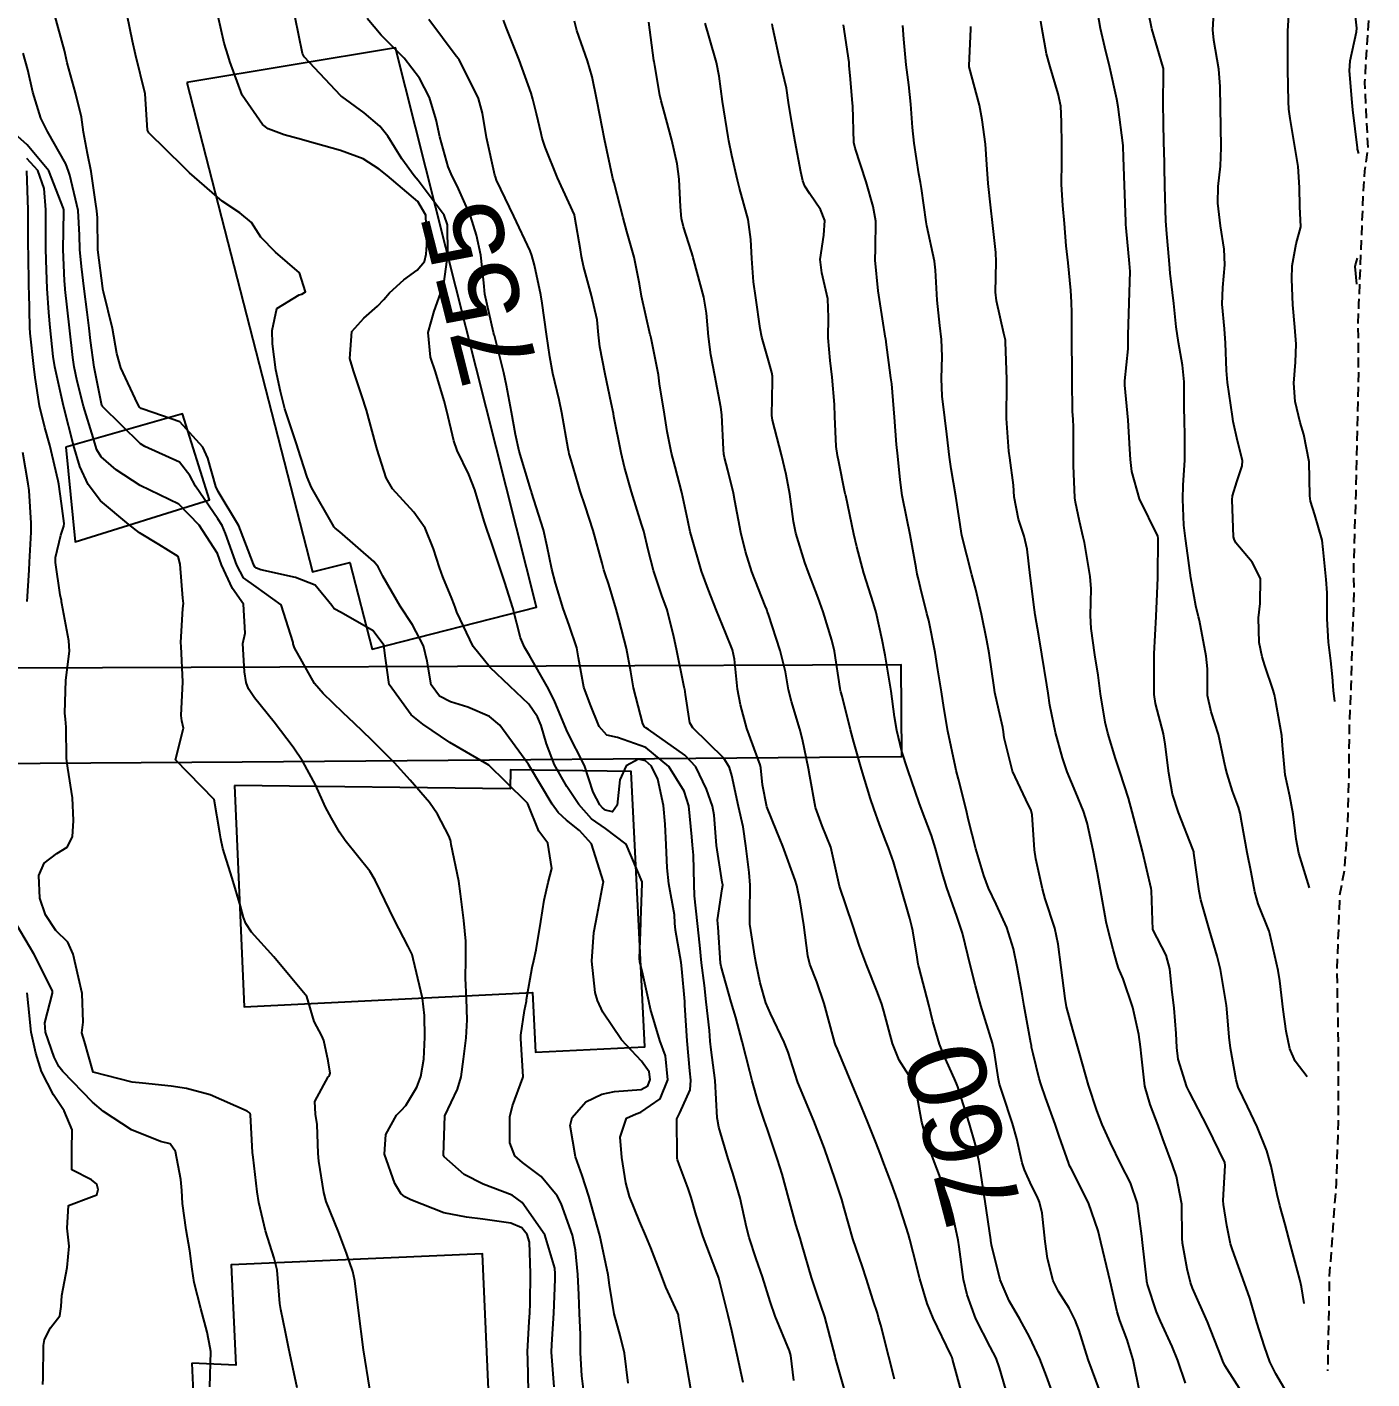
# Model space of a CAD drawing. Header units: metres. Extents: x 318500 to 325275, y 7408834 to 7428799.
# Drawn here: x 321439.9 to 321508.6, y 7409085.5 to 7409154.6 of the extents above; entities that cross this region are included whole.
import ezdxf
from ezdxf.enums import TextEntityAlignment as Align

# ---------------------------------------------------------------- set-up
doc = ezdxf.new("R2010")
doc.units = ezdxf.units.M
doc.header["$MEASUREMENT"] = 0
doc.linetypes.add('DASHED', pattern=[0.75, 0.5, -0.25])
for name, color, linetype in [('Cotas', 45, 'Continuous'), ('Curvas de Nivel 1m', 11, 'Continuous'), ('Curvas de Nivel 5m', 15, 'Continuous'), ('Edificações', 30, 'Continuous'), ('Vias Secundárias', 230, 'Continuous')]:
    doc.layers.add(name, color=color, linetype=linetype)
doc.layers.add('Área', color=255, linetype='DASHED', plot=False)
doc.styles.add('ARIAL', font='arial.ttf')

msp = doc.modelspace()

# ---------------------------------------------------------------- linework, layer by layer
at = {"layer": 'Curvas de Nivel 1m', "flags": 128}
for points, elevation in [([(321505.17, 7409089.38), (321505.038, 7409090.242), (321505.007, 7409090.383), (321504.949, 7409090.618), (321504.481, 7409092.391), (321504.201, 7409093.42), (321503.926, 7409094.4), (321503.795, 7409094.951), (321503.484, 7409096.407), (321503.272, 7409097.182), (321502.776, 7409098.418), (321502.277, 7409099.454), (321501.81, 7409100.433), (321501.696, 7409100.807), (321501.415, 7409102.439), (321501.348, 7409102.998), (321501.219, 7409104.442), (321501.202, 7409104.612), (321500.894, 7409106.445), (321500.727, 7409107.13), (321500.335, 7409108.451), (321499.898, 7409110.003), (321499.808, 7409110.456), (321499.543, 7409112.395), (321499.531, 7409112.459), (321499.482, 7409112.59), (321498.747, 7409114.471), (321498.457, 7409115.413), (321498.269, 7409116.479), (321498.08, 7409117.955), (321497.986, 7409118.484), (321497.583, 7409120.047), (321497.513, 7409120.491), (321497.516, 7409122.399), (321497.518, 7409122.491), (321497.52, 7409122.583), (321497.609, 7409124.49), (321497.612, 7409124.519), (321497.651, 7409125.252), (321497.705, 7409126.454), (321497.704, 7409126.489), (321497.7, 7409126.519), (321497.712, 7409128.49), (321497.692, 7409128.59), (321496.759, 7409130.504), (321496.365, 7409131.886), (321496.301, 7409132.512), (321496.274, 7409133.031), (321496.183, 7409134.514), (321496.015, 7409136.299), (321496.012, 7409136.517), (321496.185, 7409138.154), (321496.182, 7409138.515), (321496.178, 7409138.859), (321496.241, 7409140.514), (321496.28, 7409142.108), (321496.257, 7409142.514), (321496.084, 7409144.341), (321496.072, 7409144.518), (321496.066, 7409144.672), (321495.998, 7409146.519), (321495.951, 7409147.937), (321495.93, 7409148.52), (321495.928, 7409148.553), (321495.67, 7409150.523), (321495.608, 7409150.91), (321495.254, 7409152.528), (321494.988, 7409153.568), (321494.765, 7409154.533), (321494.497, 7409156.102)], 766), ([(321505.45, 7409110.63), (321504.9, 7409112.389), (321504.768, 7409113.113), (321504.61, 7409114.393), (321504.436, 7409115.313), (321504.196, 7409116.4), (321504.065, 7409117.889), (321504.024, 7409118.403), (321503.692, 7409120.305), (321503.676, 7409120.409), (321503.663, 7409120.481), (321503.593, 7409120.714), (321503.171, 7409121.982), (321503.033, 7409122.419), (321502.881, 7409123.161), (321502.848, 7409124.422), (321502.924, 7409125.148), (321502.936, 7409126.421), (321502.515, 7409127.264), (321501.688, 7409128.245), (321501.593, 7409128.441), (321501.572, 7409128.561), (321501.5, 7409130.442), (321501.521, 7409130.644), (321501.734, 7409131.366), (321501.999, 7409132.183), (321502.021, 7409132.436), (321501.976, 7409132.661), (321501.76, 7409133.457), (321501.551, 7409134.442), (321501.515, 7409134.702), (321501.265, 7409136.445), (321501.199, 7409137.057), (321501.154, 7409138.447), (321501.1, 7409139.184), (321500.985, 7409140.449), (321501.018, 7409141.293), (321501.128, 7409142.448), (321501.084, 7409143.257), (321500.903, 7409144.45), (321500.765, 7409145.608), (321500.777, 7409146.452), (321500.897, 7409147.499), (321500.937, 7409148.45), (321500.911, 7409149.515), (321500.899, 7409150.451), (321500.891, 7409151.561), (321500.81, 7409152.452), (321500.558, 7409153.929), (321500.517, 7409154.455), (321500.595, 7409155.922)], 768), ([(321506.74, 7409120.15), (321506.671, 7409120.696), (321506.613, 7409121.408), (321506.538, 7409122.22), (321506.416, 7409123.167), (321506.344, 7409124.373), (321506.346, 7409125.686), (321506.297, 7409126.374), (321506.151, 7409127.91), (321506.085, 7409128.376), (321505.71, 7409129.687), (321505.491, 7409130.383), (321505.465, 7409130.643), (321505.428, 7409132.385), (321505.153, 7409133.779), (321504.976, 7409134.392), (321504.712, 7409135.471), (321504.644, 7409136.397), (321504.727, 7409137.485), (321504.763, 7409138.396), (321504.703, 7409139.261), (321504.601, 7409140.399), (321504.548, 7409141.722), (321504.554, 7409142.4), (321504.764, 7409143.53), (321504.995, 7409144.394), (321504.948, 7409145.423), (321504.937, 7409146.395), (321504.872, 7409147.47), (321504.712, 7409148.399), (321504.453, 7409149.933), (321504.398, 7409150.404), (321504.381, 7409150.792), (321504.342, 7409152.405), (321504.336, 7409154.105), (321504.341, 7409154.405), (321504.444, 7409156.024)], 769), ([(321468.376, 7409084.871), (321468.287, 7409085.698), (321468.222, 7409086.874), (321468.216, 7409087.802), (321468.171, 7409088.875), (321468.131, 7409089.837), (321468.085, 7409090.876), (321467.961, 7409092.116), (321467.805, 7409092.881), (321467.234, 7409094.498), (321467.027, 7409094.893), (321466.211, 7409095.867), (321465.257, 7409096.594), (321464.868, 7409096.924), (321464.598, 7409097.599), (321464.603, 7409098.927), (321464.743, 7409099.481), (321465.275, 7409100.92), (321465.281, 7409100.96), (321465.163, 7409102.922), (321465.164, 7409103.101), (321465.362, 7409104.358), (321465.453, 7409104.834), (321465.464, 7409104.919), (321465.753, 7409106.557), (321465.83, 7409106.914), (321465.946, 7409107.453), (321466.183, 7409108.909), (321466.357, 7409109.985), (321466.567, 7409110.903), (321466.748, 7409111.613), (321466.539, 7409112.904), (321466.085, 7409113.51), (321465.517, 7409114.92), (321465.501, 7409114.955), (321464.406, 7409116.042), (321463.529, 7409116.893), (321463.455, 7409116.941), (321461.546, 7409118.044), (321460.167, 7409118.991), (321459.816, 7409119.25), (321459.565, 7409119.467), (321458.436, 7409121.011), (321458.259, 7409122.355), (321458.164, 7409123.014), (321457.621, 7409123.747), (321455.993, 7409124.687), (321455.637, 7409124.872), (321455.52, 7409125.052), (321454.664, 7409126.079), (321453.654, 7409126.476), (321451.884, 7409126.871), (321451.659, 7409126.956), (321451.575, 7409127.018), (321451.533, 7409127.102), (321451.469, 7409127.297), (321450.765, 7409129.114), (321449.716, 7409130.879), (321449.593, 7409131.132), (321449.175, 7409132.579), (321448.919, 7409133.142), (321447.759, 7409134.426), (321445.877, 7409135.071), (321445.769, 7409135.108), (321445.694, 7409135.181), (321445.581, 7409135.375), (321444.734, 7409137.196), (321444.537, 7409137.928), (321444.307, 7409139.203), (321443.848, 7409141.065), (321443.823, 7409141.21), (321443.816, 7409141.245), (321443.562, 7409143.215), (321443.539, 7409144.858), (321443.515, 7409145.216), (321443.447, 7409145.677), (321443.224, 7409147.221), (321443.028, 7409148.14), (321442.831, 7409149.227), (321442.731, 7409149.992), (321442.427, 7409151.233), (321442.003, 7409152.768), (321441.895, 7409153.242), (321441.855, 7409153.4), (321441.347, 7409155.25)], 751), ([(321470.641, 7409085.31), (321470.466, 7409086.847), (321470.246, 7409087.746), (321469.936, 7409088.852), (321469.7, 7409090.329), (321469.621, 7409090.856), (321469.21, 7409092.86), (321468.637, 7409094.869), (321468.299, 7409095.923), (321467.954, 7409096.88), (321467.689, 7409098.478), (321467.782, 7409098.883), (321468.488, 7409099.687), (321469.308, 7409100.089), (321469.951, 7409100.213), (321471.312, 7409100.326), (321471.649, 7409100.501), (321471.78, 7409100.833), (321471.72, 7409101.23), (321471.329, 7409101.769), (321470.314, 7409102.85), (321469.361, 7409104.269), (321469.079, 7409104.864), (321468.968, 7409105.274), (321468.787, 7409106.869), (321468.892, 7409108.345), (321468.991, 7409108.866), (321469.06, 7409109.231), (321469.38, 7409110.861), (321469.381, 7409110.931), (321468.784, 7409112.87), (321468.157, 7409113.55), (321467.492, 7409114.084), (321467.066, 7409114.467), (321466.768, 7409114.901), (321465.602, 7409116.846), (321465.562, 7409116.92), (321465.531, 7409116.976), (321464.091, 7409118.935), (321463.564, 7409119.369), (321462.457, 7409119.845), (321461.571, 7409120.118), (321461.015, 7409120.419), (321460.594, 7409120.985), (321460.386, 7409122.201), (321460.199, 7409122.991), (321459.626, 7409124.052), (321459.011, 7409125.006), (321458.126, 7409126.545), (321457.876, 7409127.018), (321457.664, 7409127.297), (321455.923, 7409128.81), (321455.689, 7409128.998), (321455.639, 7409129.051), (321455.543, 7409129.202), (321454.474, 7409131.069), (321454.248, 7409131.595), (321453.785, 7409133.079), (321453.742, 7409133.208), (321453.122, 7409135.086), (321452.899, 7409135.973), (321452.656, 7409137.091), (321452.49, 7409138.416), (321452.459, 7409139.094), (321452.709, 7409140.219), (321453.847, 7409140.912), (321453.974, 7409140.952), (321454.174, 7409141.075), (321453.864, 7409142.045), (321452.641, 7409143.092), (321451.888, 7409143.87), (321451.409, 7409144.621), (321450.82, 7409145.116), (321449.909, 7409145.701), (321448.246, 7409147.155), (321447.935, 7409147.466), (321446.174, 7409149.187), (321446.103, 7409149.329), (321445.98, 7409151.19), (321445.481, 7409153.195), (321445.34, 7409153.877), (321445.054, 7409155.2)], 752), ([(321473.885, 7409084.798), (321473.625, 7409086.3), (321473.541, 7409086.804), (321473.225, 7409088.743), (321473.212, 7409088.809), (321473.198, 7409088.847), (321473.161, 7409088.922), (321472.567, 7409090.212), (321472.352, 7409090.822), (321471.803, 7409092.229), (321471.55, 7409092.835), (321471.221, 7409093.6), (321470.725, 7409094.845), (321470.535, 7409095.559), (321470.327, 7409096.849), (321470.235, 7409097.891), (321470.567, 7409098.847), (321471.057, 7409099.079), (321471.295, 7409099.158), (321472.28, 7409099.85), (321472.668, 7409100.82), (321472.548, 7409102.038), (321472.264, 7409102.826), (321471.782, 7409104.416), (321471.7, 7409104.835), (321471.39, 7409106.206), (321471.239, 7409106.842), (321471.23, 7409107.014), (321471.294, 7409108.841), (321471.296, 7409108.967), (321471.364, 7409110.841), (321471.358, 7409110.935), (321470.551, 7409112.849), (321469.488, 7409113.659), (321468.771, 7409114.149), (321468.123, 7409114.881), (321467.514, 7409115.792), (321466.885, 7409116.9), (321466.476, 7409117.976), (321466.2, 7409118.91), (321466.012, 7409119.36), (321465.571, 7409120.001), (321464.608, 7409120.93), (321463.594, 7409121.871), (321462.726, 7409122.953), (321461.899, 7409124.703), (321461.812, 7409124.967), (321461.769, 7409125.096), (321461.644, 7409125.41), (321461.185, 7409126.506), (321461.009, 7409126.98), (321460.712, 7409127.947), (321460.288, 7409128.991), (321459.702, 7409129.81), (321458.612, 7409131.011), (321458.284, 7409131.573), (321457.827, 7409133.019), (321457.745, 7409133.326), (321457.289, 7409135.027), (321457.052, 7409135.76), (321456.617, 7409137.038), (321456.439, 7409137.673), (321456.536, 7409139.039), (321457.141, 7409139.72), (321457.84, 7409140.332), (321458.176, 7409140.686), (321458.462, 7409141.014), (321459.184, 7409141.683), (321459.868, 7409142.184), (321460.245, 7409142.624), (321460.325, 7409142.993), (321460.358, 7409143.467), (321460.314, 7409144.994), (321459.91, 7409145.687), (321458.336, 7409147.016), (321457.935, 7409147.342), (321457.108, 7409147.867), (321455.949, 7409148.298), (321454.261, 7409148.769), (321453.957, 7409148.854), (321453.083, 7409149.093), (321452.259, 7409149.402), (321451.965, 7409149.621), (321450.935, 7409151.12), (321450.298, 7409152.834), (321450.214, 7409153.128), (321450.02, 7409153.772), (321449.702, 7409155.135)], 753), ([(321476.519, 7409085.355), (321476.215, 7409086.769), (321475.939, 7409087.981), (321475.754, 7409088.774), (321475.276, 7409090.682), (321475.246, 7409090.779), (321475.183, 7409090.954), (321474.477, 7409092.791), (321474.122, 7409093.902), (321473.861, 7409094.801), (321473.706, 7409095.265), (321473.257, 7409096.492), (321473.171, 7409096.723), (321473.155, 7409096.812), (321473.154, 7409096.92), (321473.134, 7409098.812), (321473.183, 7409098.921), (321473.295, 7409099.12), (321473.809, 7409100.306), (321473.853, 7409100.802), (321473.803, 7409101.281), (321473.667, 7409102.805), (321473.549, 7409104.625), (321473.539, 7409104.807), (321473.395, 7409106.492), (321473.355, 7409106.811), (321473.063, 7409108.462), (321473.04, 7409108.816), (321473.007, 7409109.236), (321472.729, 7409110.821), (321472.633, 7409111.652), (321472.583, 7409112.823), (321472.54, 7409113.874), (321472.447, 7409114.826), (321472.172, 7409116.179), (321471.847, 7409116.835), (321471.534, 7409117.111), (321471.176, 7409117.203), (321470.548, 7409116.85), (321470.226, 7409116.147), (321470.082, 7409114.854), (321469.852, 7409114.501), (321469.497, 7409114.597), (321469.341, 7409114.705), (321469.2, 7409114.864), (321468.865, 7409115.515), (321468.412, 7409116.877), (321467.555, 7409118.582), (321467.417, 7409118.892), (321466.875, 7409120.203), (321466.518, 7409120.906), (321465.604, 7409122.493), (321465.347, 7409122.923), (321465.142, 7409123.4), (321464.751, 7409124.929), (321464.356, 7409126.23), (321464.116, 7409126.935), (321463.679, 7409128.209), (321463.425, 7409128.944), (321463.295, 7409129.347), (321462.819, 7409130.954), (321462.508, 7409131.738), (321461.918, 7409132.967), (321461.747, 7409133.466), (321461.388, 7409134.976), (321461.255, 7409135.501), (321460.815, 7409136.985), (321460.555, 7409137.736), (321460.432, 7409138.991), (321460.744, 7409140.078), (321461.056, 7409140.982), (321461.245, 7409141.593), (321461.436, 7409142.977), (321461.416, 7409144.498), (321461.244, 7409144.98), (321459.926, 7409146.755), (321459.716, 7409147.002), (321459.088, 7409147.864), (321458.382, 7409149.016), (321457.965, 7409149.528), (321457.162, 7409150.222), (321456.028, 7409151.049), (321455.981, 7409151.091), (321454.109, 7409153.079), (321454.013, 7409153.251), (321453.638, 7409155.086)], 754), ([(321481.789, 7409084.693), (321481.24, 7409086.588), (321481.213, 7409086.699), (321481.135, 7409087.024), (321480.693, 7409088.707), (321480.309, 7409089.851), (321480.014, 7409090.717), (321479.517, 7409092.414), (321479.426, 7409092.727), (321479.22, 7409093.415), (321478.852, 7409094.736), (321478.507, 7409095.996), (321478.279, 7409096.745), (321477.757, 7409098.279), (321477.588, 7409098.756), (321477.303, 7409099.629), (321476.977, 7409100.763), (321476.855, 7409101.235), (321476.464, 7409102.769), (321476.139, 7409103.991), (321475.912, 7409104.775), (321475.397, 7409106.597), (321475.372, 7409106.78), (321475.242, 7409108.607), (321475.223, 7409108.783), (321475.219, 7409108.987), (321475.447, 7409110.57), (321475.477, 7409110.752), (321475.477, 7409110.78), (321475.452, 7409110.909), (321475.155, 7409112.785), (321475.035, 7409114.327), (321474.951, 7409114.788), (321474.644, 7409115.663), (321474.103, 7409116.801), (321473.539, 7409117.407), (321471.682, 7409118.714), (321471.559, 7409118.789), (321471.491, 7409118.841), (321471.402, 7409119.001), (321470.927, 7409120.847), (321470.791, 7409121.649), (321470.57, 7409122.85), (321470.194, 7409124.292), (321470.03, 7409124.856), (321469.653, 7409126.116), (321469.467, 7409126.672), (321469.412, 7409126.864), (321469.327, 7409127.203), (321468.861, 7409128.872), (321468.449, 7409130.139), (321468.201, 7409130.883), (321468.092, 7409131.253), (321467.736, 7409132.467), (321467.641, 7409132.794), (321467.614, 7409132.892), (321467.58, 7409133.055), (321467.265, 7409134.898), (321467.123, 7409135.556), (321466.798, 7409136.905), (321466.649, 7409137.748), (321466.486, 7409138.91), (321466.256, 7409140.501), (321466.193, 7409140.915), (321465.873, 7409142.434), (321465.737, 7409142.921), (321465.643, 7409143.162), (321464.814, 7409144.931), (321463.927, 7409146.773), (321463.867, 7409146.941), (321463.836, 7409147.037), (321463.407, 7409148.948), (321463.213, 7409150.192), (321463.002, 7409150.955), (321462.009, 7409152.933), (321461.981, 7409152.97), (321461.866, 7409153.118), (321460.476, 7409154.993)], 756), ([(321484.254, 7409085.522), (321483.959, 7409086.668), (321483.552, 7409088.276), (321483.439, 7409088.676), (321483.376, 7409088.89), (321483.169, 7409089.547), (321482.811, 7409090.684), (321482.612, 7409091.262), (321482.117, 7409092.691), (321481.674, 7409094.255), (321481.553, 7409094.697), (321481.249, 7409095.612), (321480.976, 7409096.423), (321480.88, 7409096.706), (321480.674, 7409097.304), (321480.13, 7409098.717), (321479.319, 7409100.678), (321479.298, 7409100.73), (321478.825, 7409102.227), (321478.621, 7409102.741), (321477.913, 7409104.201), (321477.673, 7409104.755), (321477.385, 7409105.765), (321477.181, 7409106.762), (321477.134, 7409107.031), (321476.865, 7409108.766), (321476.858, 7409109.336), (321476.886, 7409110.766), (321476.826, 7409111.4), (321476.666, 7409112.768), (321476.527, 7409113.732), (321476.29, 7409114.772), (321475.942, 7409116.357), (321475.826, 7409116.777), (321475.537, 7409117.24), (321473.945, 7409118.804), (321473.803, 7409119.047), (321473.577, 7409120.495), (321473.538, 7409120.769), (321473.528, 7409120.811), (321473.516, 7409120.876), (321473.115, 7409122.817), (321472.985, 7409123.454), (321472.636, 7409124.825), (321472.374, 7409125.556), (321471.941, 7409126.836), (321471.676, 7409127.887), (321471.446, 7409128.842), (321471.337, 7409129.202), (321470.82, 7409130.849), (321470.468, 7409132.118), (321470.294, 7409132.854), (321469.923, 7409134.703), (321469.893, 7409134.859), (321469.778, 7409135.404), (321469.467, 7409136.865), (321469.207, 7409138.262), (321469.14, 7409138.87), (321469.063, 7409139.64), (321468.783, 7409140.876), (321468.364, 7409142.391), (321468.263, 7409142.884), (321468.208, 7409143.21), (321467.932, 7409144.89), (321467.902, 7409144.998), (321467.036, 7409146.903), (321466.406, 7409148.46), (321466.259, 7409148.916), (321466.201, 7409149.155), (321465.972, 7409150.162), (321465.781, 7409150.922), (321465.694, 7409151.213), (321465.083, 7409152.929), (321464.443, 7409154.535), (321464.279, 7409154.946)], 757), ([(321487.734, 7409084.614), (321487.209, 7409086.539), (321487.19, 7409086.619), (321487.132, 7409086.761), (321486.222, 7409088.634), (321485.92, 7409089.391), (321485.548, 7409090.644), (321485.2, 7409091.99), (321485.034, 7409092.653), (321484.964, 7409092.903), (321484.412, 7409094.662), (321484.104, 7409095.523), (321483.653, 7409096.674), (321483.546, 7409096.958), (321483.275, 7409097.668), (321482.872, 7409098.684), (321482.559, 7409099.43), (321482.032, 7409100.693), (321481.337, 7409102.375), (321481.245, 7409102.607), (321481.21, 7409102.702), (321481.16, 7409102.885), (321480.658, 7409104.711), (321480.279, 7409105.825), (321479.934, 7409106.722), (321479.826, 7409107.145), (321479.62, 7409108.727), (321479.438, 7409109.899), (321479.265, 7409110.733), (321479.182, 7409111.006), (321478.55, 7409112.744), (321478.242, 7409113.504), (321477.733, 7409114.756), (321477.517, 7409115.885), (321477.426, 7409116.761), (321477.393, 7409116.901), (321476.712, 7409118.768), (321476.38, 7409119.964), (321476.235, 7409120.773), (321476.071, 7409122.307), (321475.972, 7409122.776), (321475.623, 7409123.669), (321475.157, 7409124.787), (321474.735, 7409125.878), (321474.402, 7409126.799), (321473.858, 7409128.637), (321473.817, 7409128.808), (321473.699, 7409129.393), (321473.39, 7409130.815), (321473.048, 7409132.135), (321472.866, 7409132.823), (321472.644, 7409133.94), (321472.5, 7409134.829), (321472.257, 7409136.37), (321472.19, 7409136.834), (321472.134, 7409137.166), (321471.819, 7409138.702), (321471.791, 7409138.84), (321471.778, 7409138.883), (321471.326, 7409140.845), (321471.219, 7409141.487), (321470.949, 7409142.849), (321470.586, 7409144.16), (321470.396, 7409144.855), (321469.927, 7409146.643), (321469.872, 7409146.861), (321469.85, 7409146.942), (321469.441, 7409148.868), (321469.194, 7409150.093), (321469.049, 7409150.874), (321468.811, 7409152.064), (321468.58, 7409152.881), (321468.033, 7409154.421), (321467.903, 7409154.892)], 758), ([(321505.33, 7409100.96), (321504.714, 7409101.763), (321504.434, 7409102.394), (321504.249, 7409103.292), (321504.109, 7409104.399), (321503.925, 7409105.869), (321503.84, 7409106.403), (321503.428, 7409108.279), (321503.387, 7409108.411), (321502.822, 7409109.797), (321502.662, 7409110.422), (321502.474, 7409111.416), (321502.267, 7409112.428), (321501.996, 7409113.939), (321501.905, 7409114.434), (321501.815, 7409114.738), (321501.521, 7409115.564), (321501.233, 7409116.443), (321501.14, 7409116.84), (321500.795, 7409118.448), (321500.417, 7409119.612), (321500.242, 7409120.453), (321500.244, 7409121.813), (321500.172, 7409122.454), (321499.821, 7409124.274), (321499.781, 7409124.459), (321499.648, 7409125.026), (321499.379, 7409126.464), (321499.189, 7409127.971), (321499.12, 7409128.469), (321499.023, 7409129.148), (321498.968, 7409130.471), (321499.001, 7409131.201), (321499.075, 7409132.47), (321499.083, 7409133.79), (321499.058, 7409134.471), (321499.048, 7409135.204), (321499.041, 7409136.471), (321498.953, 7409137.333), (321498.749, 7409138.476), (321498.642, 7409139.282), (321498.517, 7409140.48), (321498.336, 7409142.02), (321498.295, 7409142.484), (321498.15, 7409144.243), (321498.123, 7409144.487), (321498.105, 7409144.681), (321498.064, 7409146.488), (321498.015, 7409148.433), (321498.013, 7409148.489), (321497.981, 7409149.907), (321497.975, 7409150.49), (321497.984, 7409152.464), (321497.983, 7409152.49), (321497.969, 7409152.532), (321497.399, 7409154.5), (321497.219, 7409155.336)], 767), ([(321490.052, 7409084.586), (321489.614, 7409086.101), (321489.447, 7409086.595), (321489.138, 7409087.164), (321488.398, 7409088.608), (321487.962, 7409089.822), (321487.778, 7409090.614), (321487.547, 7409092.275), (321487.498, 7409092.617), (321487.229, 7409093.901), (321487.019, 7409094.623), (321486.547, 7409095.924), (321486.277, 7409096.635), (321486.009, 7409097.376), (321485.652, 7409098.645), (321485.317, 7409100.445), (321485.235, 7409100.651), (321484.483, 7409101.814), (321484.151, 7409102.668), (321483.711, 7409104.328), (321483.6, 7409104.677), (321483.379, 7409105.281), (321482.815, 7409106.686), (321482.459, 7409107.64), (321482.129, 7409108.693), (321481.45, 7409110.7), (321481.003, 7409112.707), (321480.565, 7409113.789), (321480.221, 7409114.719), (321479.921, 7409116.327), (321479.855, 7409116.725), (321479.552, 7409118.207), (321479.421, 7409118.732), (321478.982, 7409120.147), (321478.841, 7409120.741), (321478.681, 7409121.656), (321478.413, 7409122.748), (321477.808, 7409124.587), (321477.751, 7409124.758), (321477.723, 7409124.841), (321477.643, 7409125.024), (321476.959, 7409126.767), (321476.634, 7409127.812), (321476.4, 7409128.773), (321476.089, 7409130.402), (321476.021, 7409130.777), (321475.732, 7409131.962), (321475.571, 7409132.615), (321475.536, 7409132.783), (321475.509, 7409133.018), (321475.424, 7409134.785), (321475.382, 7409135.18), (321475.074, 7409136.791), (321474.873, 7409137.856), (321474.756, 7409138.796), (321474.657, 7409139.979), (321474.52, 7409140.8), (321473.999, 7409142.687), (321473.974, 7409142.809), (321473.958, 7409142.886), (321473.883, 7409143.114), (321473.472, 7409144.393), (321473.378, 7409144.818), (321473.32, 7409145.408), (321473.248, 7409146.82), (321473.148, 7409147.616), (321472.884, 7409148.826), (321472.476, 7409150.339), (321472.33, 7409150.835), (321472.268, 7409151.111), (321472.008, 7409152.636), (321471.973, 7409152.84), (321471.965, 7409152.886), (321471.711, 7409154.843)], 759), ([(321494.749, 7409084.88), (321494.15, 7409086.53), (321493.684, 7409088.003), (321493.485, 7409088.537), (321493.166, 7409089.152), (321492.63, 7409090.004), (321492.362, 7409090.552), (321492.071, 7409091.683), (321491.954, 7409092.559), (321491.787, 7409094.006), (321491.649, 7409094.564), (321491.529, 7409094.852), (321491.248, 7409095.416), (321490.888, 7409096.207), (321490.777, 7409096.577), (321490.494, 7409097.797), (321490.276, 7409098.585), (321489.774, 7409100.133), (321489.621, 7409100.595), (321489.565, 7409100.839), (321489.337, 7409102.297), (321489.281, 7409102.601), (321489.259, 7409102.683), (321488.668, 7409104.607), (321488.383, 7409105.612), (321488.136, 7409106.613), (321487.724, 7409108.31), (321487.629, 7409108.618), (321487.428, 7409109.168), (321486.928, 7409110.628), (321486.691, 7409111.402), (321486.34, 7409112.637), (321486.136, 7409113.29), (321485.622, 7409114.648), (321485.505, 7409114.969), (321484.927, 7409116.659), (321484.626, 7409117.582), (321484.363, 7409118.668), (321484.259, 7409119.362), (321484.074, 7409120.673), (321483.777, 7409122.508), (321483.745, 7409122.678), (321483.619, 7409123.288), (321483.319, 7409124.683), (321483.183, 7409125.146), (321482.692, 7409126.69), (321482.323, 7409128.051), (321482.181, 7409128.695), (321481.758, 7409130.661), (321481.75, 7409130.7), (321481.721, 7409130.837), (321481.411, 7409132.379), (321481.345, 7409132.706), (321481.279, 7409133.175), (321481.206, 7409134.708), (321481.18, 7409135.308), (321481.068, 7409136.711), (321480.964, 7409137.561), (321480.871, 7409138.714), (321480.882, 7409139.756), (321480.839, 7409140.715), (321480.542, 7409142.048), (321480.459, 7409142.721), (321480.647, 7409143.971), (321480.694, 7409144.718), (321480.478, 7409145.284), (321479.924, 7409146.086), (321479.663, 7409146.47), (321479.562, 7409146.736), (321479.465, 7409147.209), (321479.182, 7409148.742), (321479.012, 7409149.707), (321478.843, 7409150.747), (321478.727, 7409151.479), (321478.431, 7409152.754), (321478.037, 7409154.554), (321478, 7409154.76)], 761), ([(321496.775, 7409084.825), (321496.441, 7409086.5), (321496.129, 7409087.522), (321495.753, 7409088.511), (321495.615, 7409088.963), (321495.266, 7409090.519), (321495.185, 7409090.88), (321494.791, 7409092.524), (321494.647, 7409093.098), (321494.162, 7409094.531), (321493.258, 7409096.321), (321493.179, 7409096.461), (321493.146, 7409096.542), (321492.669, 7409097.937), (321492.459, 7409098.552), (321491.969, 7409099.902), (321491.736, 7409100.564), (321491.643, 7409100.885), (321491.336, 7409102.142), (321491.256, 7409102.489), (321491.242, 7409102.571), (321491.214, 7409102.7), (321490.879, 7409104.577), (321490.768, 7409105.19), (321490.519, 7409106.583), (321490.329, 7409107.506), (321489.99, 7409108.591), (321489.438, 7409109.78), (321489.056, 7409110.604), (321488.818, 7409111.248), (321488.402, 7409112.611), (321488.025, 7409114.084), (321487.903, 7409114.616), (321487.523, 7409116.166), (321487.404, 7409116.622), (321487.363, 7409116.793), (321486.968, 7409118.629), (321486.767, 7409119.827), (321486.649, 7409120.634), (321486.47, 7409121.764), (321486.333, 7409122.639), (321485.996, 7409124.283), (321485.897, 7409124.646), (321485.847, 7409124.852), (321485.65, 7409125.665), (321485.466, 7409126.461), (321485.416, 7409126.654), (321485.356, 7409126.963), (321485.055, 7409128.66), (321484.876, 7409129.488), (321484.634, 7409130.666), (321484.532, 7409131.468), (321484.42, 7409132.67), (321484.361, 7409133.276), (321484.247, 7409134.673), (321484.108, 7409136.363), (321484.071, 7409136.676), (321483.827, 7409138.497), (321483.803, 7409138.68), (321483.799, 7409138.711), (321483.49, 7409140.684), (321483.424, 7409141.116), (321483.264, 7409142.686), (321483.286, 7409143.29), (321483.297, 7409144.686), (321483.166, 7409145.439), (321482.799, 7409146.691), (321482.243, 7409148.41), (321482.182, 7409148.698), (321482.118, 7409150.568), (321482.11, 7409150.699), (321482.002, 7409151.945), (321481.939, 7409152.631), (321481.936, 7409152.701), (321481.93, 7409152.782), (321481.641, 7409154.706)], 762), ([(321499.113, 7409085.316), (321498.72, 7409086.466), (321498.424, 7409087.188), (321497.831, 7409088.48), (321497.637, 7409088.955), (321497.179, 7409090.358), (321497.149, 7409090.46), (321497.142, 7409090.491), (321497.135, 7409090.537), (321496.913, 7409092.494), (321496.877, 7409092.833), (321496.657, 7409094.499), (321496.299, 7409095.553), (321495.818, 7409096.512), (321495.276, 7409097.587), (321494.856, 7409098.524), (321494.585, 7409099.243), (321494.163, 7409100.532), (321493.699, 7409102.174), (321493.599, 7409102.537), (321493.352, 7409103.371), (321493.038, 7409104.545), (321492.961, 7409104.962), (321492.758, 7409106.55), (321492.612, 7409107.752), (321492.432, 7409108.555), (321491.94, 7409110.065), (321491.803, 7409110.565), (321491.473, 7409112.099), (321491.4, 7409112.571), (321491.28, 7409114.356), (321491.238, 7409114.574), (321490.96, 7409115.127), (321490.269, 7409116.589), (321489.858, 7409118.293), (321489.815, 7409118.596), (321489.778, 7409118.812), (321489.571, 7409119.698), (321489.372, 7409120.602), (321489.333, 7409120.853), (321489.082, 7409122.605), (321488.965, 7409123.262), (321488.695, 7409124.609), (321488.399, 7409125.866), (321488.208, 7409126.615), (321487.69, 7409128.62), (321487.385, 7409130.625), (321487.142, 7409132.03), (321487.061, 7409132.63), (321486.93, 7409133.801), (321486.82, 7409134.634), (321486.688, 7409135.734), (321486.659, 7409136.637), (321486.686, 7409137.768), (321486.652, 7409138.638), (321486.558, 7409139.36), (321486.428, 7409140.641), (321486.344, 7409142.172), (321486.29, 7409142.644), (321485.907, 7409144.442), (321485.87, 7409144.651), (321485.627, 7409146.354), (321485.578, 7409146.655), (321485.492, 7409147.101), (321485.25, 7409148.661), (321485.173, 7409149.461), (321485.087, 7409150.664), (321484.976, 7409151.642), (321484.853, 7409152.667), (321484.726, 7409153.973), (321484.674, 7409154.67)], 763), ([(321502.262, 7409084.423), (321501.127, 7409086.213), (321501.019, 7409086.441), (321500.949, 7409086.625), (321500.235, 7409088.449), (321499.473, 7409090.161), (321499.361, 7409090.458), (321499.19, 7409091.157), (321498.965, 7409092.464), (321498.95, 7409092.728), (321498.925, 7409094.465), (321498.661, 7409095.876), (321498.457, 7409096.472), (321497.955, 7409097.804), (321497.711, 7409098.484), (321497.306, 7409099.554), (321497.032, 7409100.494), (321496.866, 7409102.027), (321496.822, 7409102.498), (321496.723, 7409103.126), (321496.416, 7409104.504), (321495.934, 7409105.969), (321495.699, 7409106.516), (321495.618, 7409106.733), (321495.41, 7409107.478), (321495.138, 7409108.523), (321495.059, 7409108.89), (321494.773, 7409110.527), (321494.612, 7409111.38), (321494.39, 7409112.531), (321494.084, 7409113.944), (321493.904, 7409114.536), (321493.514, 7409115.489), (321493.068, 7409116.547), (321492.826, 7409117.266), (321492.468, 7409118.556), (321492.179, 7409119.963), (321492.095, 7409120.562), (321492.032, 7409121.001), (321491.78, 7409122.567), (321491.624, 7409123.504), (321491.439, 7409124.573), (321491.396, 7409124.821), (321491.172, 7409126.577), (321491.032, 7409127.929), (321490.876, 7409128.582), (321490.578, 7409129.462), (321490.367, 7409130.59), (321490.326, 7409131.188), (321490.147, 7409132.594), (321490.092, 7409132.933), (321489.965, 7409134.597), (321489.99, 7409136.404), (321489.993, 7409136.597), (321489.918, 7409138.51), (321489.915, 7409138.599), (321489.909, 7409138.677), (321489.833, 7409138.935), (321489.46, 7409140.604), (321489.415, 7409141.046), (321489.44, 7409142.604), (321489.418, 7409143.074), (321489.257, 7409144.607), (321489.169, 7409145.356), (321489.036, 7409146.609), (321488.974, 7409147.58), (321488.9, 7409148.611), (321488.735, 7409149.856), (321488.59, 7409150.614), (321488.069, 7409152.56), (321488.063, 7409152.619), (321488.153, 7409154.505), (321488.149, 7409154.619)], 764), ([(321465.563, 7409084.913), (321465.516, 7409086.522), (321465.51, 7409086.914), (321465.593, 7409088.474), (321465.619, 7409088.913), (321465.64, 7409089.388), (321465.665, 7409090.913), (321465.604, 7409092.514), (321465.496, 7409092.916), (321465.215, 7409093.252), (321464.662, 7409093.482), (321463.221, 7409093.692), (321462.386, 7409093.79), (321461.226, 7409094.019), (321459.556, 7409094.674), (321459.237, 7409094.83), (321459.033, 7409095.002), (321458.731, 7409095.519), (321458.205, 7409097.011), (321458.266, 7409098.019), (321458.812, 7409099.005), (321459.056, 7409099.24), (321459.297, 7409099.5), (321459.862, 7409100.442), (321460.058, 7409100.989), (321460.22, 7409101.877), (321460.272, 7409102.986), (321460.247, 7409104.096), (321460.152, 7409104.988), (321459.749, 7409106.64), (321459.67, 7409106.996), (321459.613, 7409107.208), (321459.406, 7409107.625), (321458.692, 7409109.007), (321457.977, 7409110.479), (321457.72, 7409111.017), (321457.457, 7409111.466), (321456.2, 7409113.039), (321455.899, 7409113.458), (321455.491, 7409114.189), (321455.19, 7409114.747), (321455.047, 7409115.057), (321454.684, 7409115.891), (321454.036, 7409117.072), (321453.541, 7409117.804), (321452.568, 7409119.09), (321451.572, 7409120.326), (321451.257, 7409120.785), (321451.146, 7409121.107), (321451.047, 7409121.649), (321450.969, 7409123.11), (321451.092, 7409123.634), (321451.004, 7409125.11), (321450.445, 7409125.915), (321449.885, 7409127.127), (321449.669, 7409127.698), (321448.741, 7409129.144), (321447.706, 7409130.215), (321445.72, 7409131.18), (321444.5, 7409131.971), (321443.734, 7409132.646), (321443.52, 7409132.996), (321443.45, 7409133.214), (321443.33, 7409133.633), (321442.839, 7409135.224), (321442.505, 7409136.513), (321442.363, 7409137.232), (321442.292, 7409137.719), (321442.114, 7409139.236), (321441.895, 7409141.194), (321441.892, 7409141.239), (321441.856, 7409141.632), (321441.786, 7409143.241), (321441.827, 7409145.169), (321441.827, 7409145.241), (321441.815, 7409145.327), (321441.055, 7409147.253), (321439.95, 7409148.575), (321439.179, 7409149.278)], 749), ([(321457.463, 7409085.016), (321457.13, 7409087.02), (321456.88, 7409089.024), (321456.695, 7409090.547), (321456.59, 7409091.029), (321456.271, 7409091.956), (321455.849, 7409093.04), (321455.233, 7409094.592), (321455.102, 7409095.052), (321454.853, 7409096.653), (321454.82, 7409097.057), (321454.76, 7409098.536), (321454.688, 7409099.059), (321454.648, 7409099.712), (321455.319, 7409100.961), (321455.361, 7409101.008), (321455.396, 7409101.049), (321455.424, 7409101.152), (321455.327, 7409101.778), (321455.101, 7409102.817), (321454.999, 7409103.055), (321454.62, 7409103.792), (321454.239, 7409105.067), (321453.385, 7409106.096), (321452.55, 7409107.089), (321451.412, 7409108.349), (321451.117, 7409108.804), (321451.007, 7409109.106), (321450.847, 7409109.69), (321450.423, 7409111.115), (321449.956, 7409112.639), (321449.843, 7409113.125), (321449.792, 7409113.434), (321449.5, 7409115.13), (321447.53, 7409117.16), (321447.931, 7409118.778), (321447.853, 7409119.156), (321447.826, 7409119.42), (321447.909, 7409121.155), (321447.812, 7409122.951), (321447.801, 7409123.157), (321447.906, 7409124.886), (321447.932, 7409125.156), (321447.911, 7409125.425), (321447.769, 7409127.158), (321447.666, 7409127.549), (321446.675, 7409128.17), (321445.684, 7409128.754), (321445.14, 7409129.188), (321443.708, 7409130.392), (321443.065, 7409131.22), (321442.643, 7409132.14), (321442.328, 7409133.231), (321441.828, 7409135.18), (321441.812, 7409135.239), (321441.772, 7409135.402), (321441.361, 7409137.244), (321441.276, 7409137.774), (321441.122, 7409139.247), (321441.06, 7409140.019), (321440.983, 7409141.249), (321440.936, 7409142.182), (321440.901, 7409143.255), (321440.911, 7409144.275), (321440.914, 7409145.255), (321440.819, 7409146.354), (321440.496, 7409147.262), (321439.939, 7409147.881)], 748), ([(321453.738, 7409085.07), (321453.373, 7409086.829), (321453.324, 7409087.077), (321453.143, 7409087.928), (321452.902, 7409089.083), (321452.86, 7409089.386), (321452.726, 7409091.085), (321452.574, 7409091.702), (321452.123, 7409093.091), (321451.782, 7409094.545), (321451.698, 7409095.095), (321451.489, 7409096.866), (321451.469, 7409097.098), (321451.364, 7409099.024), (321451.34, 7409099.1), (321451.291, 7409099.149), (321451.189, 7409099.204), (321449.304, 7409100.048), (321448.09, 7409100.367), (321447.31, 7409100.493), (321445.848, 7409100.639), (321445.313, 7409100.7), (321443.32, 7409101.21), (321442.883, 7409102.764), (321442.753, 7409103.219), (321442.808, 7409103.759), (321442.77, 7409105.219), (321442.568, 7409106.036), (321442.31, 7409107.226), (321442.028, 7409107.852), (321441.412, 7409108.438), (321440.89, 7409109.245), (321440.595, 7409110.086), (321440.547, 7409111.249), (321440.831, 7409111.874), (321441.467, 7409112.381), (321442, 7409112.704), (321442.263, 7409113.228), (321442.321, 7409114.06), (321442.276, 7409115.228), (321442.027, 7409116.728), (321441.96, 7409117.234), (321441.949, 7409118.839), (321441.911, 7409119.235), (321441.87, 7409119.543), (321441.936, 7409121.235), (321442.118, 7409122.717), (321442.086, 7409123.233), (321441.721, 7409125.156), (321441.713, 7409125.239), (321441.7, 7409125.299), (321441.643, 7409125.588), (321441.401, 7409127.243), (321441.41, 7409127.496), (321441.681, 7409128.645), (321441.832, 7409129.094), (321441.851, 7409129.238), (321441.705, 7409130.266), (321441.574, 7409131.241), (321441.543, 7409131.421), (321441.107, 7409133.246), (321440.856, 7409134.147), (321440.582, 7409135.252), (321440.358, 7409136.688), (321440.289, 7409137.255), (321440.114, 7409138.96), (321440.097, 7409139.257), (321440.05, 7409141.055), (321440.046, 7409141.258), (321440.016, 7409143.13), (321440.014, 7409143.268), (321440.014, 7409143.4), (321440.004, 7409145.268), (321439.94, 7409147.26)], 747), ([(321439.946, 7409125.257), (321440.06, 7409126.852), (321440.07, 7409127.256), (321440.152, 7409128.786), (321440.165, 7409129.255), (321440.055, 7409130.916), (321440.006, 7409131.257), (321439.736, 7409132.861)], 746), ([(321449.28, 7409085.127), (321449.328, 7409086.926), (321449.302, 7409087.127), (321449.142, 7409087.916), (321448.823, 7409089.135), (321448.485, 7409090.452), (321448.378, 7409091.142), (321448.267, 7409092.071), (321448.07, 7409093.147), (321447.89, 7409094.49), (321447.849, 7409095.151), (321447.809, 7409095.715), (321447.524, 7409097.156), (321447.266, 7409097.536), (321446.764, 7409097.669), (321445.276, 7409098.252), (321443.855, 7409099.202), (321443.297, 7409099.665), (321441.778, 7409101.233), (321441.579, 7409101.492), (321441.327, 7409101.964), (321440.892, 7409103.244), (321440.862, 7409103.73), (321441.256, 7409105.241), (321441.248, 7409105.366), (321440.294, 7409107.251), (321439.415, 7409108.754)], 746)]:
    msp.add_lwpolyline(points, dxfattribs=dict(at, elevation=elevation))
at = {"layer": 'Curvas de Nivel 5m', "flags": 128}
for points, elevation in [([(321507.96, 7409148.14), (321507.903, 7409148.361), (321507.891, 7409148.431), (321507.655, 7409150.363), (321507.62, 7409150.737), (321507.495, 7409152.365), (321507.514, 7409152.869), (321507.852, 7409154.362), (321507.86, 7409154.545), (321507.659, 7409156.364), (321507.617, 7409156.822), (321507.621, 7409158.365), (321507.664, 7409158.797), (321507.806, 7409160.363), (321507.779, 7409160.71), (321507.711, 7409161.204), (321507.686, 7409161.722), (321507.754, 7409161.911), (321507.83, 7409161.92)], 770), ([(321479.111, 7409085.453), (321478.964, 7409086.732), (321478.893, 7409086.974), (321478.161, 7409088.745), (321477.902, 7409089.483), (321477.504, 7409090.755), (321477.194, 7409091.665), (321476.824, 7409092.764), (321476.691, 7409093.292), (321476.361, 7409094.769), (321475.986, 7409096.039), (321475.754, 7409096.775), (321475.284, 7409098.388), (321475.207, 7409098.781), (321475.201, 7409098.872), (321475.092, 7409100.783), (321474.894, 7409102.345), (321474.844, 7409102.787), (321474.797, 7409103.34), (321474.638, 7409104.791), (321474.54, 7409105.635), (321474.394, 7409106.795), (321474.306, 7409107.693), (321474.186, 7409108.799), (321474.033, 7409110.209), (321474.013, 7409110.802), (321473.985, 7409112.289), (321473.933, 7409112.803), (321473.904, 7409113.223), (321473.746, 7409114.806), (321473.511, 7409115.561), (321472.722, 7409116.822), (321471.544, 7409117.793), (321470.104, 7409118.303), (321469.553, 7409118.425), (321469.162, 7409118.866), (321468.707, 7409120.009), (321468.378, 7409120.878), (321468.104, 7409122.381), (321468.02, 7409122.884), (321467.627, 7409124.038), (321467.336, 7409124.895), (321466.941, 7409126.189), (321466.752, 7409126.904), (321466.518, 7409128.066), (321466.326, 7409128.91), (321465.719, 7409130.844), (321465.694, 7409130.92), (321465.678, 7409130.962), (321465.084, 7409132.927), (321464.893, 7409133.788), (321464.689, 7409134.931), (321464.443, 7409136.281), (321464.307, 7409136.935), (321463.819, 7409138.833), (321463.793, 7409138.914), (321463.786, 7409138.941), (321463.775, 7409138.987), (321463.322, 7409140.948), (321463.27, 7409141.537), (321463.122, 7409142.951), (321462.902, 7409143.967), (321462.599, 7409144.96), (321461.923, 7409146.483), (321461.664, 7409146.974), (321461.458, 7409147.456), (321461.027, 7409148.984), (321460.836, 7409149.855), (321460.499, 7409150.992), (321459.995, 7409151.989), (321459.214, 7409153.012), (321458.027, 7409154.187), (321457.322, 7409155.037)], 755), ([(321504.305, 7409084.813), (321503.726, 7409085.796), (321503.424, 7409086.406), (321503.142, 7409087.187), (321502.764, 7409088.416), (321502.401, 7409089.651), (321502.134, 7409090.426), (321501.505, 7409092.136), (321501.41, 7409092.437), (321501.224, 7409093.366), (321501.052, 7409094.442), (321501.041, 7409094.643), (321501.144, 7409096.441), (321501.117, 7409096.587), (321500.222, 7409098.451), (321499.316, 7409100.178), (321499.187, 7409100.462), (321498.743, 7409101.877), (321498.663, 7409102.47), (321498.637, 7409103.185), (321498.535, 7409104.473), (321498.417, 7409105.442), (321498.307, 7409106.476), (321498.121, 7409107.189), (321497.451, 7409108.49), (321497.446, 7409108.515), (321497.427, 7409108.946), (321497.369, 7409110.491), (321497.354, 7409110.589), (321496.925, 7409112.498), (321496.716, 7409113.278), (321496.387, 7409114.507), (321496.204, 7409115.197), (321495.783, 7409116.516), (321495.541, 7409117.223), (321495.146, 7409118.524), (321495.015, 7409119.078), (321494.771, 7409120.528), (321494.644, 7409121.485), (321494.486, 7409122.531), (321494.292, 7409123.872), (321494.263, 7409124.534), (321494.292, 7409125.903), (321494.249, 7409126.534), (321493.956, 7409128.268), (321493.894, 7409128.538), (321493.702, 7409129.35), (321493.5, 7409130.327), (321493.469, 7409130.544), (321493.391, 7409132.192), (321493.396, 7409132.545), (321493.401, 7409134.18), (321493.378, 7409134.546), (321493.347, 7409134.976), (321493.319, 7409136.547), (321493.319, 7409137.036), (321493.313, 7409138.548), (321493.303, 7409140.007), (321493.292, 7409140.548), (321493.262, 7409141.146), (321493.127, 7409142.551), (321493.016, 7409143.43), (321492.926, 7409144.555), (321492.843, 7409145.48), (321492.777, 7409146.557), (321492.8, 7409147.705), (321492.8, 7409148.557), (321492.773, 7409149.763), (321492.739, 7409150.559), (321492.615, 7409151.18), (321492.193, 7409152.567), (321492.02, 7409153.237), (321491.768, 7409154.574), (321491.718, 7409154.901)], 765), ([(321492.425, 7409084.55), (321492.006, 7409085.667), (321491.671, 7409086.562), (321491.147, 7409087.679), (321490.649, 7409088.578), (321490.105, 7409089.521), (321489.64, 7409090.593), (321489.207, 7409092.387), (321489.176, 7409092.6), (321489.172, 7409092.639), (321488.88, 7409094.604), (321488.818, 7409095.031), (321488.583, 7409096.607), (321488.394, 7409097.488), (321488.072, 7409098.612), (321487.488, 7409100.447), (321487.424, 7409100.619), (321487.322, 7409100.856), (321486.772, 7409102.066), (321486.543, 7409102.632), (321486.201, 7409103.793), (321486.009, 7409104.64), (321485.514, 7409106.532), (321485.48, 7409106.649), (321485.466, 7409106.715), (321485.404, 7409107.088), (321485.191, 7409108.427), (321485.142, 7409108.654), (321485.034, 7409109.048), (321484.576, 7409110.663), (321484.194, 7409111.944), (321483.939, 7409112.673), (321483.812, 7409113.004), (321483.492, 7409113.863), (321483.19, 7409114.683), (321483.028, 7409115.164), (321482.569, 7409116.69), (321482.18, 7409118.064), (321482.01, 7409118.695), (321481.577, 7409120.413), (321481.518, 7409120.64), (321481.501, 7409120.701), (321481.478, 7409120.805), (321481.189, 7409122.706), (321481.055, 7409123.272), (321480.608, 7409124.715), (321480.36, 7409125.432), (321479.854, 7409126.727), (321479.668, 7409127.235), (321479.214, 7409128.737), (321479.096, 7409129.342), (321478.901, 7409130.742), (321478.718, 7409131.733), (321478.481, 7409132.749), (321478.015, 7409134.507), (321477.984, 7409134.757), (321478.028, 7409136.525), (321478.024, 7409136.757), (321477.991, 7409136.946), (321477.808, 7409137.555), (321477.477, 7409138.763), (321477.394, 7409139.197), (321477.161, 7409140.767), (321477.055, 7409141.575), (321476.96, 7409142.769), (321476.918, 7409143.747), (321476.773, 7409144.771), (321476.338, 7409146.363), (321476.224, 7409146.777), (321475.949, 7409148.032), (321475.797, 7409148.782), (321475.756, 7409148.99), (321475.471, 7409150.788), (321475.294, 7409152.082), (321475.156, 7409152.793), (321474.801, 7409154.026), (321474.573, 7409154.802)], 760), ([(321466.865, 7409085.132), (321466.738, 7409086.896), (321466.742, 7409087.29), (321466.858, 7409088.895), (321466.914, 7409090.63), (321466.917, 7409090.894), (321466.896, 7409091.183), (321466.386, 7409092.902), (321465.234, 7409094.542), (321464.724, 7409094.925), (321463.245, 7409095.489), (321462.279, 7409095.984), (321461.259, 7409096.887), (321461.222, 7409096.933), (321461.211, 7409096.971), (321461.29, 7409098.97), (321461.939, 7409100.333), (321462.118, 7409100.958), (321462.237, 7409101.864), (321462.38, 7409102.954), (321462.433, 7409103.874), (321462.386, 7409104.955), (321462.342, 7409105.999), (321462.35, 7409106.956), (321462.351, 7409107.898), (321462.263, 7409108.957), (321462.088, 7409110.312), (321461.997, 7409110.962), (321461.614, 7409112.832), (321461.591, 7409112.968), (321461.573, 7409113.061), (321461.483, 7409113.282), (321460.905, 7409114.389), (321460.498, 7409114.985), (321459.517, 7409116.116), (321458.713, 7409117.008), (321457.548, 7409118.19), (321456.652, 7409119.034), (321456.087, 7409119.564), (321455.57, 7409120.076), (321455.076, 7409120.559), (321454.629, 7409121.064), (321453.607, 7409122.88), (321453.548, 7409123.081), (321453.542, 7409123.15), (321452.931, 7409125.087), (321451.649, 7409125.992), (321451.011, 7409126.467), (321450.67, 7409127.115), (321450.089, 7409128.718), (321449.912, 7409129.127), (321449.695, 7409129.481), (321448.552, 7409131.148), (321448.258, 7409131.685), (321447.732, 7409132.364), (321445.957, 7409133.178), (321445.742, 7409133.313), (321443.799, 7409135.21), (321443.771, 7409135.269), (321443.368, 7409137.216), (321443.184, 7409138.59), (321443.117, 7409139.221), (321443.015, 7409140.04), (321442.87, 7409141.225), (321442.725, 7409142.369), (321442.637, 7409143.229), (321442.627, 7409143.968), (321442.554, 7409145.23), (321442.129, 7409147.035), (321442.073, 7409147.238), (321441.936, 7409147.614), (321440.992, 7409149.255), (321440.658, 7409149.951), (321440.242, 7409151.266), (321439.997, 7409152.411), (321439.754, 7409153.273)], 750), ([(321507.87, 7409141.47), (321507.786, 7409142.361), (321507.796, 7409142.446), (321507.89, 7409142.8)], 770), ([(321440.747, 7409085.244), (321440.771, 7409085.577), (321440.791, 7409087.243), (321440.835, 7409087.543), (321441.143, 7409088.137), (321441.631, 7409088.755), (321441.693, 7409089.232), (321441.728, 7409089.794), (321442.005, 7409091.228), (321442.103, 7409092.319), (321442.004, 7409093.228), (321442.068, 7409094.386), (321443.234, 7409094.832), (321443.506, 7409094.936), (321443.579, 7409095.205), (321443.514, 7409095.477), (321443.245, 7409095.705), (321442.242, 7409096.218), (321442.229, 7409097.225), (321442.251, 7409098.25), (321441.84, 7409099.232), (321441.302, 7409100.053), (321440.679, 7409101.246), (321440.396, 7409102.183), (321440.164, 7409103.252), (321440.02, 7409104.594), (321439.948, 7409105.254)], 745)]:
    msp.add_lwpolyline(points, dxfattribs=dict(at, elevation=elevation))
at = {"layer": 'Edificações'}
for points in [[(321448.108, 7409151.769), (321454.522, 7409126.76), (321456.431, 7409127.25), (321457.57, 7409122.812), (321465.972, 7409124.967), (321458.77, 7409153.543)], [(321441.926, 7409133.135), (321442.411, 7409128.305), (321449.261, 7409130.438), (321447.891, 7409134.837)], [(321450.546, 7409115.85), (321451.037, 7409104.537), (321465.763, 7409105.272), (321465.915, 7409102.229), (321471.497, 7409102.507), (321470.795, 7409116.574), (321464.636, 7409116.644), (321464.625, 7409115.685)], [(321448.37, 7409086.344), (321448.62, 7409080.723), (321462.065, 7409081.32), (321461.957, 7409083.763), (321463.566, 7409083.834), (321463.207, 7409091.93), (321450.375, 7409091.36), (321450.603, 7409086.242)]]:
    msp.add_lwpolyline(points, close=True, dxfattribs=at)
at = {"layer": 'Vias Secundárias', "flags": 128}
msp.add_lwpolyline([(321376.138, 7409116.56), (321450.93, 7409117.058), (321484.632, 7409117.339), (321484.593, 7409122.013), (321375.783, 7409121.611)], dxfattribs=at)
at = {"layer": 'Área', "flags": 128}
msp.add_lwpolyline([(321000, 7409940.627), (321000, 7409940.627), (321007.456, 7409936.276), (321012.441, 7409933.633), (321016.228, 7409930.955), (321016.57, 7409930.695), (321021.633, 7409927.784), (321024.595, 7409926.546), (321027.874, 7409924.416), (321028.82, 7409923.718), (321029.392, 7409923.279), (321034.546, 7409918.847), (321039.276, 7409914.675), (321041.605, 7409912.523), (321049.828, 7409905.622), (321055.76, 7409899.577), (321058.829, 7409896.602), (321065.221, 7409891.755), (321069.238, 7409888.84), (321072.947, 7409885.609), (321075.284, 7409883.539), (321079.409, 7409879.985), (321080.368, 7409879.118), (321091.663, 7409869.263), (321094.211, 7409867.208), (321095.04, 7409866.379), (321103.538, 7409858.916), (321106.913, 7409856.281), (321108.559, 7409854.735), (321115.488, 7409848.271), (321125.211, 7409840.087), (321133.848, 7409830.606), (321138.06, 7409825.477), (321138.966, 7409824.164), (321144.448, 7409818.324), (321147.727, 7409813.836), (321151.435, 7409809.507), (321155.715, 7409804.619), (321159.718, 7409799.502), (321164.751, 7409793.588), (321170.165, 7409786.666), (321177.67, 7409777.951), (321179.566, 7409775.27), (321180.799, 7409773.925), (321188.755, 7409764.155), (321190.508, 7409761.726), (321190.804, 7409761.413), (321191.394, 7409760.835), (321194.629, 7409757.026), (321194.911, 7409756.716), (321197.524, 7409753.212), (321199.284, 7409750.948), (321201.169, 7409748.049), (321203.431, 7409744.856), (321207.14, 7409740.085), (321212.462, 7409733.343), (321214.157, 7409730.71), (321217.485, 7409726.345), (321218.266, 7409725.211), (321218.497, 7409724.69), (321220.396, 7409722.217), (321220.744, 7409721.848), (321223.066, 7409718.98), (321225.164, 7409715.793), (321229.499, 7409710.452), (321231.237, 7409707.657), (321231.652, 7409707.119), (321233.416, 7409704.967), (321233.839, 7409704.532), (321236.203, 7409701.272), (321237.075, 7409700.219), (321237.858, 7409699.045), (321241.444, 7409694.352), (321244.903, 7409689.518), (321246.009, 7409688.3), (321249.333, 7409683.481), (321250.773, 7409680.877), (321259.17, 7409670.37), (321260.888, 7409668.2), (321263.498, 7409664.699), (321264.543, 7409662.93), (321265.578, 7409661.44), (321268.986, 7409656.955), (321274.959, 7409649.383), (321275.75, 7409648.279), (321278.947, 7409643.974), (321281.264, 7409640.762), (321284.675, 7409635.874), (321284.877, 7409635.687), (321286.012, 7409634.384), (321287.232, 7409632.639), (321287.485, 7409632.452), (321294.1, 7409622.695), (321296.39, 7409619.592), (321300.716, 7409614.52), (321302.318, 7409612.559), (321303.431, 7409610.952), (321307.183, 7409605.933), (321308.8, 7409603.611), (321315.244, 7409595.226), (321315.86, 7409594.476), (321316.209, 7409593.826), (321319.037, 7409589.911), (321325.345, 7409581.736), (321325.81, 7409580.828), (321329.863, 7409575.38), (321332.363, 7409572.28), (321334.985, 7409567.948), (321335.719, 7409566.927), (321336.211, 7409566.318), (321341.038, 7409560.093), (321345.358, 7409553.397), (321349.039, 7409548.749), (321349.927, 7409547.381), (321358.871, 7409534.712), (321363.453, 7409528.21), (321365.069, 7409525.863), (321366.993, 7409522.977), (321369.424, 7409519.609), (321371.612, 7409516.072), (321371.928, 7409515.591), (321374.344, 7409512.624), (321377.978, 7409507.054), (321379.55, 7409505.152), (321379.891, 7409504.668), (321381.11, 7409503.241), (321382.207, 7409501.562), (321387.823, 7409493.666), (321391.835, 7409487.779), (321393.115, 7409485.801), (321394.652, 7409483.729), (321395.878, 7409482.257), (321398.155, 7409478.981), (321398.613, 7409478.227), (321400.046, 7409476.274), (321400.962, 7409474.929), (321402.166, 7409473.123), (321403.13, 7409471.561), (321405.836, 7409467.809), (321409.546, 7409461.984), (321412.024, 7409457.925), (321414.342, 7409453.87), (321415.201, 7409451.514), (321419.09, 7409444.486), (321420.559, 7409441.827), (321420.769, 7409441.541), (321423.293, 7409436.567), (321425.414, 7409432.422), (321425.605, 7409431.84), (321426.83, 7409429.343), (321427.431, 7409427.925), (321430.154, 7409423.439), (321430.687, 7409422.263), (321430.876, 7409421.899), (321431.553, 7409420.632), (321431.655, 7409420.415), (321432.473, 7409418.788), (321432.877, 7409418.007), (321433.6, 7409416.733), (321434.205, 7409415.391), (321435.972, 7409412.145), (321437.058, 7409409.806), (321437.966, 7409408.261), (321438.171, 7409407.696), (321439.142, 7409405.883), (321439.292, 7409405.566), (321439.388, 7409405.402), (321442.699, 7409399.116), (321443.964, 7409395.846), (321446.054, 7409391.637), (321447.266, 7409389.052), (321451.937, 7409381.132), (321452.399, 7409379.918), (321453.932, 7409376.705), (321457.751, 7409369.876), (321457.975, 7409369.071), (321460.995, 7409363.59), (321461.646, 7409362.509), (321463.378, 7409357.893), (321465.46, 7409352.509), (321466.709, 7409348.26), (321466.991, 7409346.661), (321467.358, 7409345.233), (321468.24, 7409341.35), (321468.905, 7409339.146), (321469.748, 7409335.582), (321470.122, 7409334.567), (321472.15, 7409326.841), (321472.382, 7409325.152), (321473.955, 7409319.793), (321475.664, 7409313.663), (321476.193, 7409310.722), (321477.357, 7409306.104), (321477.537, 7409305.763), (321477.871, 7409304.622), (321478.726, 7409301.461), (321479.181, 7409299.557), (321480.183, 7409295.289), (321480.501, 7409294.252), (321481.162, 7409291.236), (321481.481, 7409290.134), (321483.359, 7409282.795), (321483.818, 7409281.324), (321484.516, 7409278.472), (321485.571, 7409274.885), (321486.118, 7409273.197), (321486.283, 7409272.079), (321487.235, 7409268.611), (321488.177, 7409263.928), (321488.24, 7409263.746), (321489.377, 7409260.034), (321489.689, 7409259.184), (321490.991, 7409253.798), (321491.3, 7409252.488), (321492.102, 7409249.925), (321493.863, 7409242.898), (321494.578, 7409240.41), (321494.847, 7409238.005), (321496.269, 7409232.118), (321496.909, 7409226.22), (321497.582, 7409222.684), (321498.534, 7409218.917), (321498.934, 7409214.593), (321499.745, 7409210.465), (321500.72, 7409206.217), (321501.144, 7409203.517), (321501.893, 7409198.496), (321502.009, 7409197.578), (321502.429, 7409195.895), (321503.427, 7409189.93), (321503.531, 7409188.48), (321504.281, 7409184.875), (321505.023, 7409179.75), (321505.598, 7409176.244), (321505.831, 7409175.209), (321506.954, 7409169.689), (321507.759, 7409164.87), (321508.635, 7409157.901), (321508.256, 7409151.776), (321508.424, 7409148.352), (321508.249, 7409147.257), (321508.185, 7409146.237), (321508.147, 7409145.238), (321507.956, 7409140.459), (321507.904, 7409139.297), (321507.929, 7409138.764), (321507.94, 7409136.91), (321507.809, 7409130.763), (321507.691, 7409127.04), (321507.711, 7409125.791), (321507.558, 7409120.93), (321507.479, 7409118.923), (321507.45, 7409116.869), (321507.449, 7409116.076), (321507.401, 7409114.763), (321507.411, 7409114.429), (321507.311, 7409112.819), (321507.213, 7409111.491), (321506.978, 7409110.212), (321506.841, 7409106.3), (321506.9, 7409103.3), (321506.91, 7409098.631), (321506.805, 7409095.544), (321506.457, 7409090.793), (321506.371, 7409085.948)], dxfattribs=at)

# ---------------------------------------------------------------- texts
at = {"layer": 'Cotas', "style": 'ARIAL'}
for s, rotation, p in [('755', 104.19249, (321463.051, 7409141.012, 755)), ('760', 104.66918, (321487.74, 7409098.03, 760))]:
    msp.add_text(s, height=4, rotation=rotation, dxfattribs=at).set_placement(p, align=Align.MIDDLE_CENTER)

doc.saveas('drawing.dxf')
